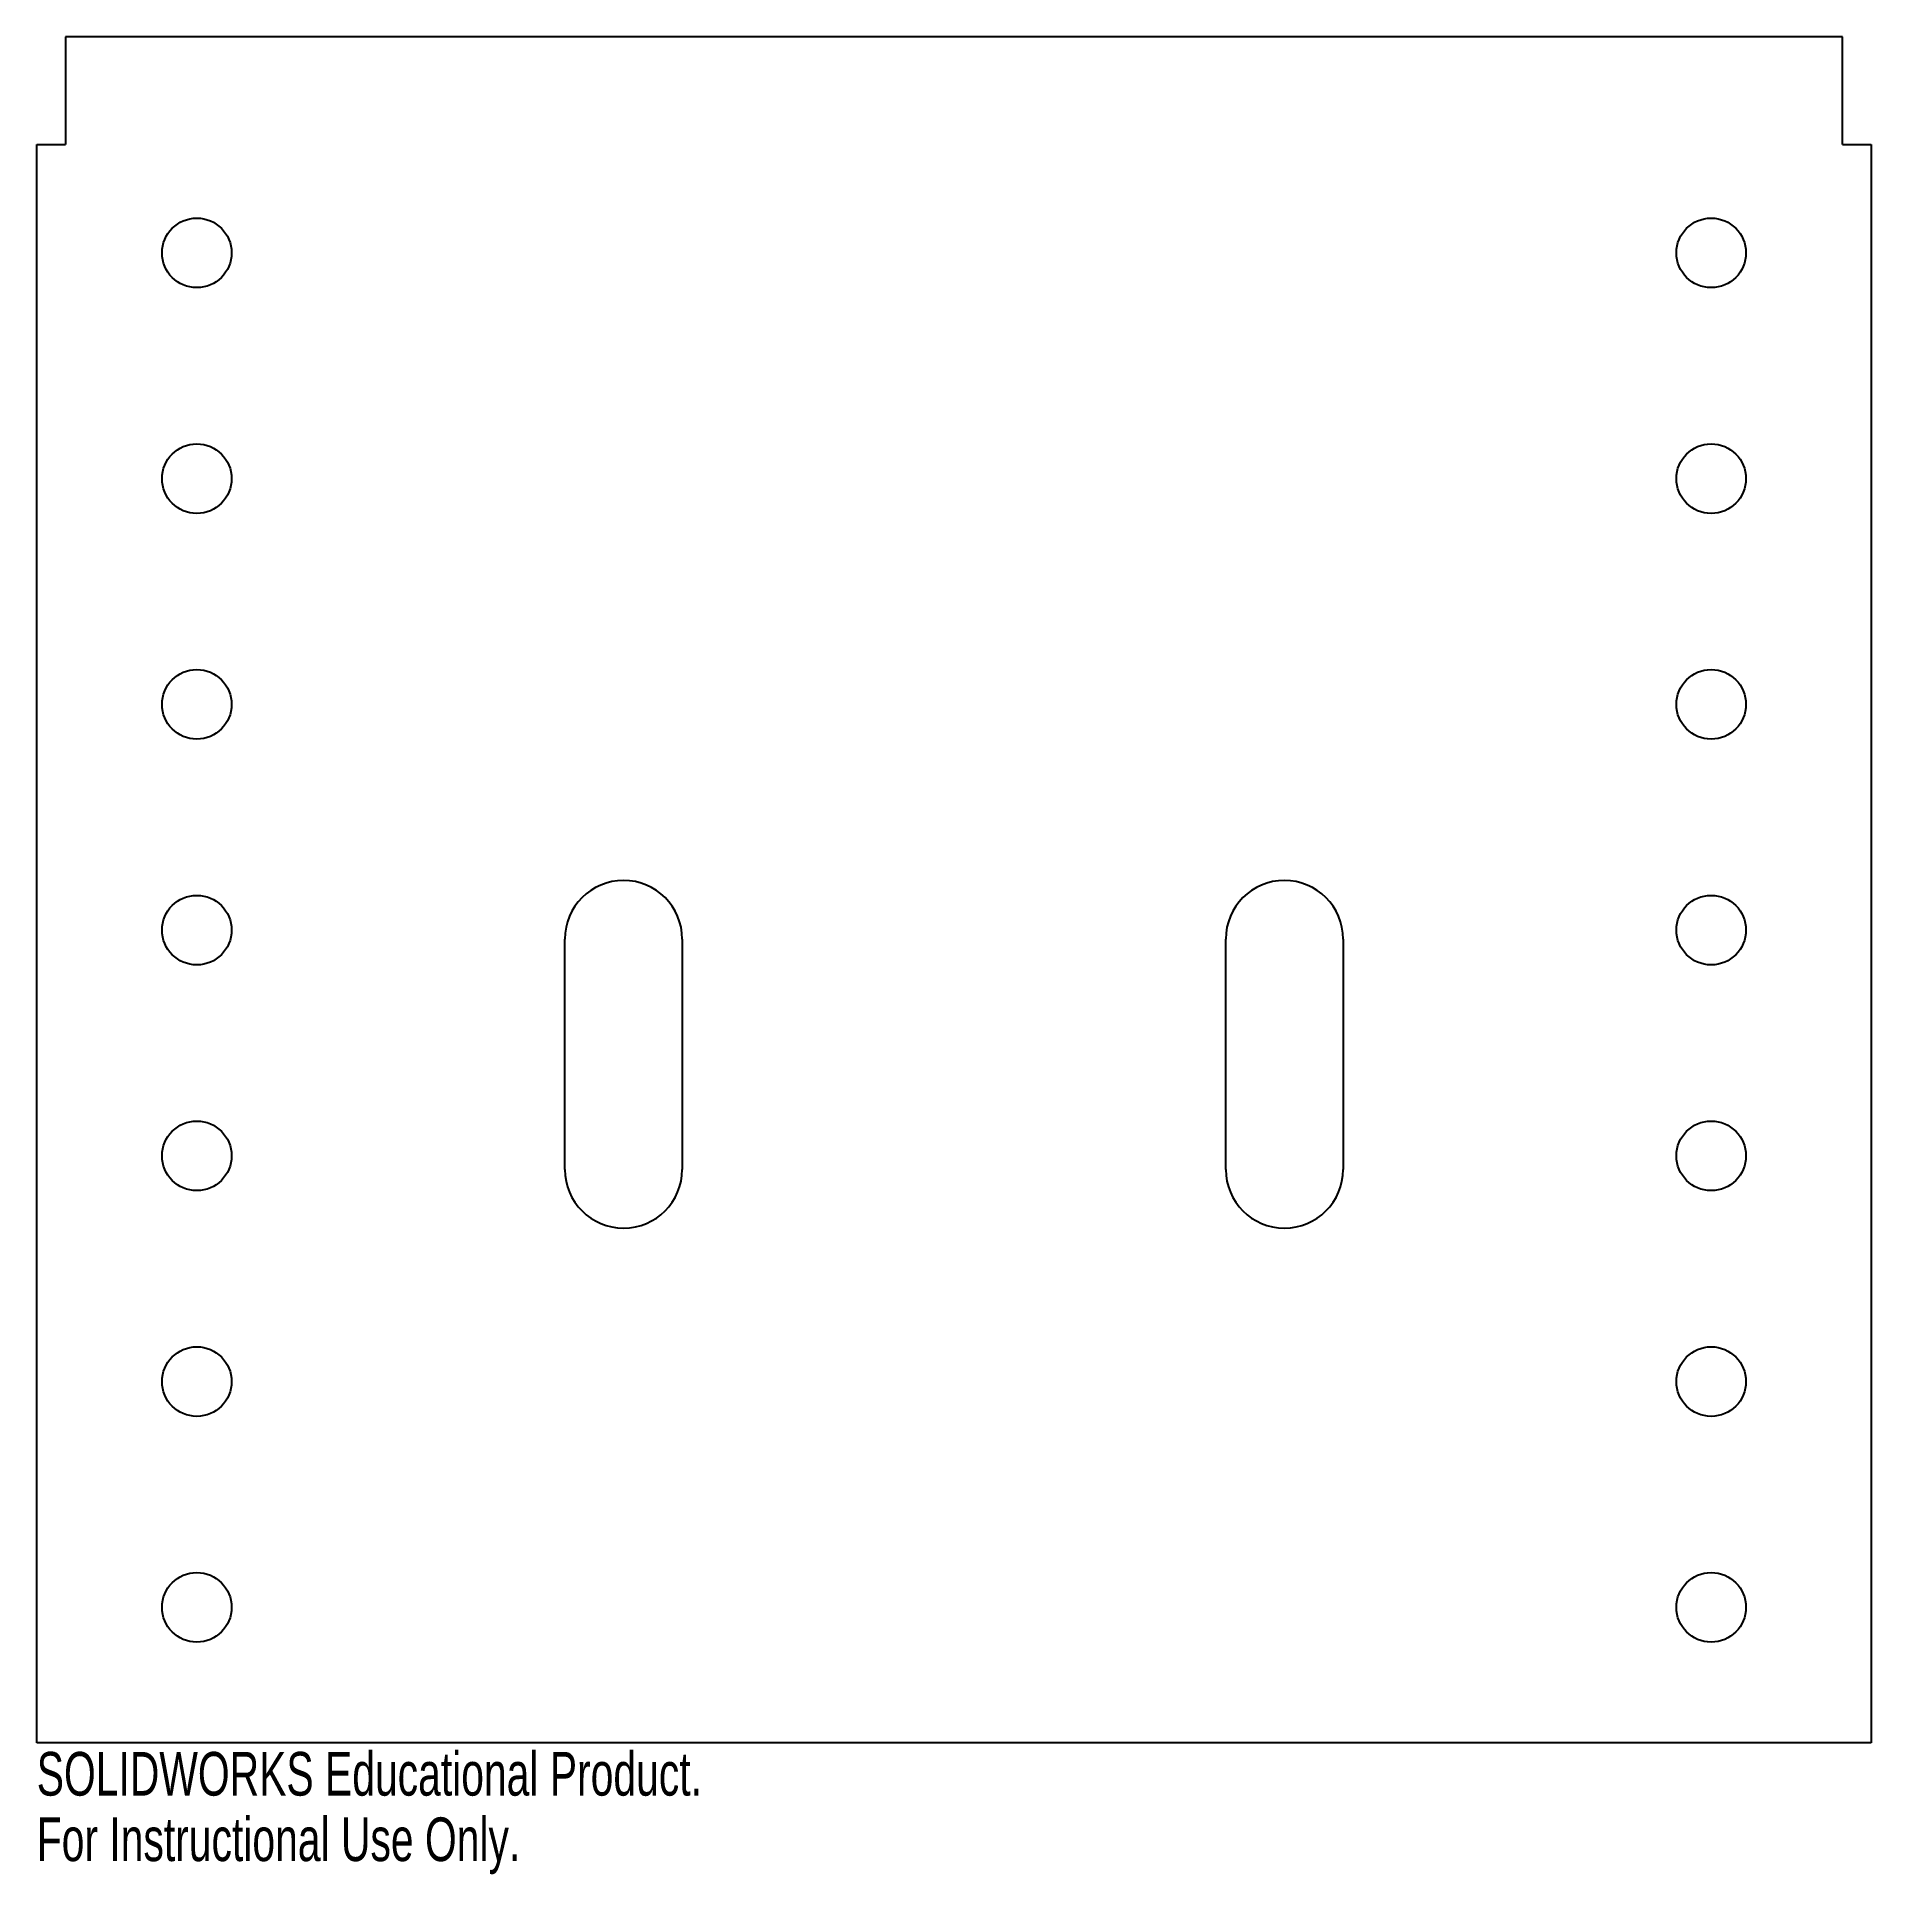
# Model space of a CAD drawing. Header units: inches. Extents: x -8 to 0, y -9.9 to -1.89.
import ezdxf

# ---------------------------------------------------------------- set-up
doc = ezdxf.new("R2010")
doc.units = ezdxf.units.IN
doc.header["$MEASUREMENT"] = 0
doc.styles.add('SLDTEXTSTYLE0', font='TXT', dxfattribs={"width": 0.7})

msp = doc.modelspace()

# ---------------------------------------------------------------- linework, layer by layer
at = {"color": 7, "linetype": 'Continuous', "lineweight": 25}
for p, q in [((-0.125, -1.8922), (-7.875, -1.8922)), ((-7.875, -1.8922), (-7.875, -2.3622)), ((-0.125, -2.3622), (-0.125, -1.8922)), ((-8, -2.3622), (-7.875, -2.3622)), ((-8, -9.3307), (-8, -2.3622)), ((-0.125, -2.3622), (0, -2.3622)), ((0, -2.3622), (0, -9.3307)), ((-5.6969, -6.8307), (-5.6969, -5.8268)), ((-5.185, -5.8268), (-5.185, -6.8307)), ((-2.815, -6.8307), (-2.815, -5.8268)), ((-2.3031, -5.8268), (-2.3031, -6.8307)), ((0, -9.3307), (-8, -9.3307))]:
    msp.add_line(p, q, dxfattribs=at)
for centre in [(-7.302, -2.8346), (-0.698, -2.8346), (-7.302, -3.8189), (-0.698, -3.8189), (-7.302, -4.8031), (-0.698, -4.8031), (-7.302, -5.7874), (-0.698, -5.7874), (-7.302, -6.7717), (-0.698, -6.7717), (-7.302, -7.7559), (-0.698, -7.7559), (-7.302, -8.7402), (-0.698, -8.7402)]:
    msp.add_circle(centre, 0.1516, dxfattribs=at)
for centre, start, end in [((-5.4409, -5.8268), 0, 180), ((-2.5591, -5.8268), 0, 180), ((-5.4409, -6.8307), 180, 0), ((-2.5591, -6.8307), 180, 0)]:
    msp.add_arc(centre, 0.2559, start, end, dxfattribs=at)

# ---------------------------------------------------------------- texts
at = {"color": 7, "linetype": 'Continuous', "char_height": 0.1903, "attachment_point": 1, "style": 'SLDTEXTSTYLE0'}
for s, insert in [('SOLIDWORKS Educational Product.', (-8, -9.3708)), ('For Instructional Use Only.', (-8, -9.6563))]:
    msp.add_mtext(s, dxfattribs=dict(at, insert=insert))

doc.saveas('drawing.dxf')
